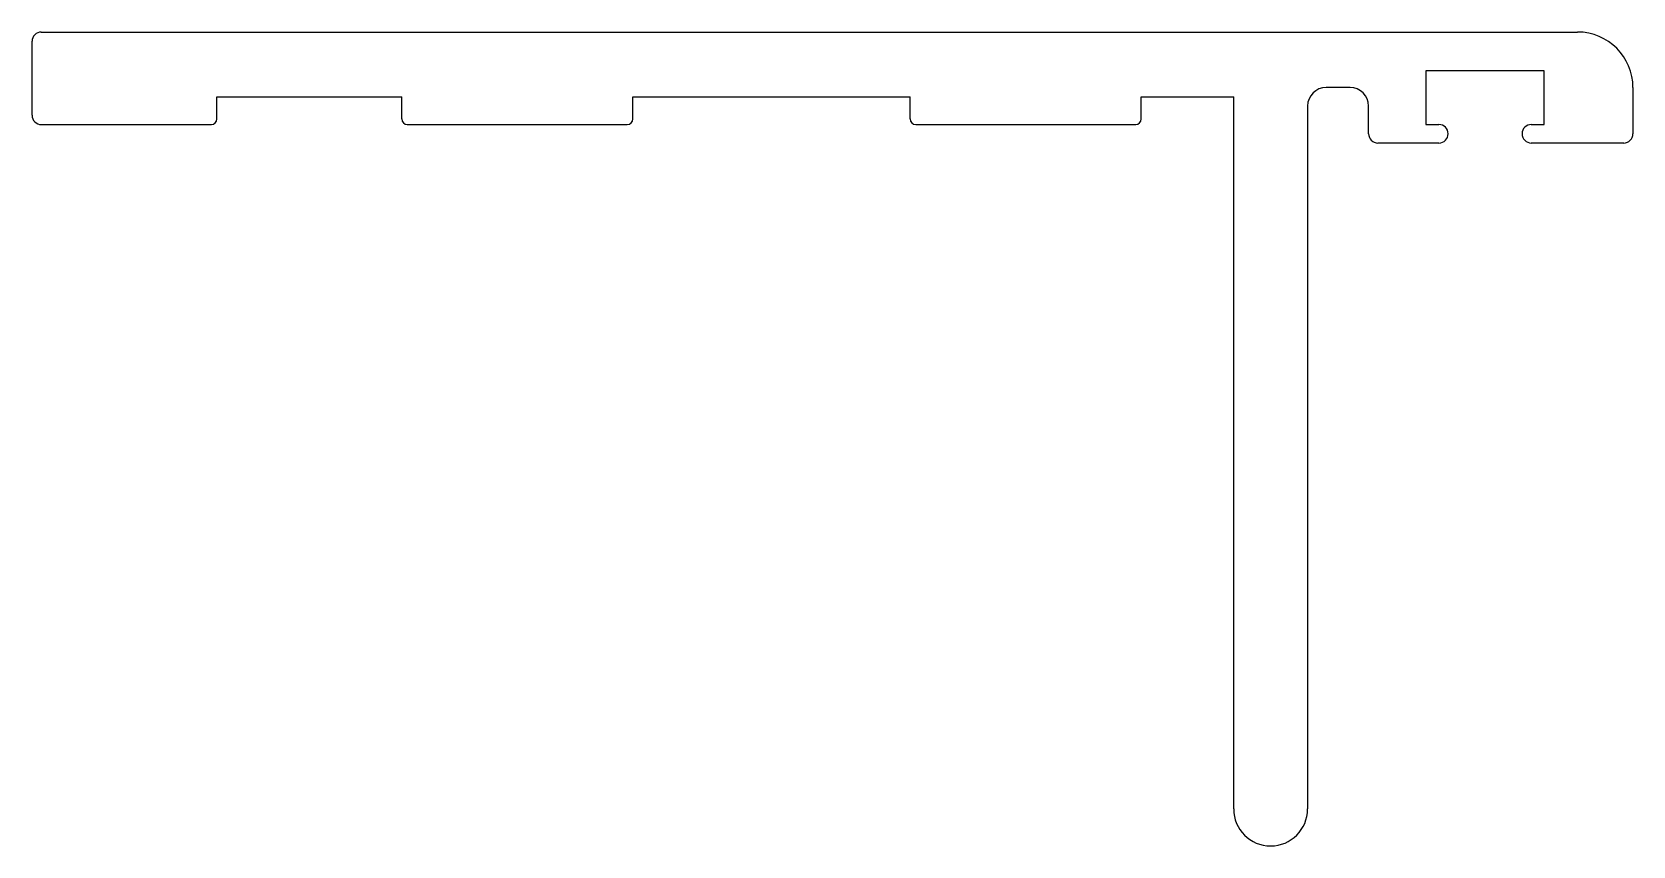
# Model space of a CAD drawing. Extents: x 723 to 809.6, y 572 to 616.
import ezdxf

# ---------------------------------------------------------------- set-up
doc = ezdxf.new("R2010")
doc.units = 0
doc.layers.get('0').update_dxf_attribs({"linetype": 'CONTINUOUS'})

msp = doc.modelspace()

# ---------------------------------------------------------------- linework, layer by layer
for p, q in [((723.523, 615.981), (806.623, 615.981)), ((723.023, 611.481), (723.023, 615.481)), ((798.423, 613.881), (798.423, 610.981)), ((804.823, 613.881), (798.423, 613.881)), ((804.823, 610.981), (804.823, 613.881)), ((733.023, 612.481), (743.023, 612.481)), ((733.023, 611.281), (733.023, 612.481)), ((743.023, 611.281), (743.023, 612.481)), ((755.523, 612.481), (770.523, 612.481)), ((755.523, 611.281), (755.523, 612.481)), ((770.523, 611.281), (770.523, 612.481)), ((783.023, 611.281), (783.023, 612.481)), ((783.023, 612.481), (788.023, 612.481)), ((788.023, 610.981), (788.023, 612.481)), ((794.323, 612.981), (793.023, 612.981)), ((809.623, 612.981), (809.623, 610.481)), ((792.023, 611.981), (792.023, 595.749)), ((795.323, 610.481), (795.323, 611.981)), ((723.523, 610.981), (732.723, 610.981)), ((743.323, 610.981), (755.223, 610.981)), ((770.823, 610.981), (782.723, 610.981)), ((788.023, 573.981), (788.023, 610.981)), ((798.423, 610.981), (799.123, 610.981)), ((804.123, 610.981), (804.823, 610.981)), ((799.123, 609.981), (795.823, 609.981)), ((809.123, 609.981), (804.123, 609.981)), ((792.023, 595.749), (792.023, 573.981))]:
    msp.add_line(p, q)
for centre, radius, start, end in [((723.523, 615.481), 0.5, 90, 180), ((806.623, 612.981), 3, 0, 90), ((793.023, 611.981), 1, 90, 180), ((794.323, 611.981), 1, 0, 90), ((723.523, 611.481), 0.5, 180, 270), ((732.723, 611.281), 0.3, 270, 0), ((743.323, 611.281), 0.3, 180, 270), ((755.223, 611.281), 0.3, 270, 0), ((770.823, 611.281), 0.3, 180, 270), ((782.723, 611.281), 0.3, 270, 0), ((799.123, 610.481), 0.5, 270, 90), ((804.123, 610.481), 0.5, 90, 270), ((795.823, 610.481), 0.5, 180, 270), ((809.123, 610.481), 0.5, 270, 0), ((790.023, 573.981), 2, 180, 0)]:
    msp.add_arc(centre, radius, start, end)

doc.saveas('drawing.dxf')
